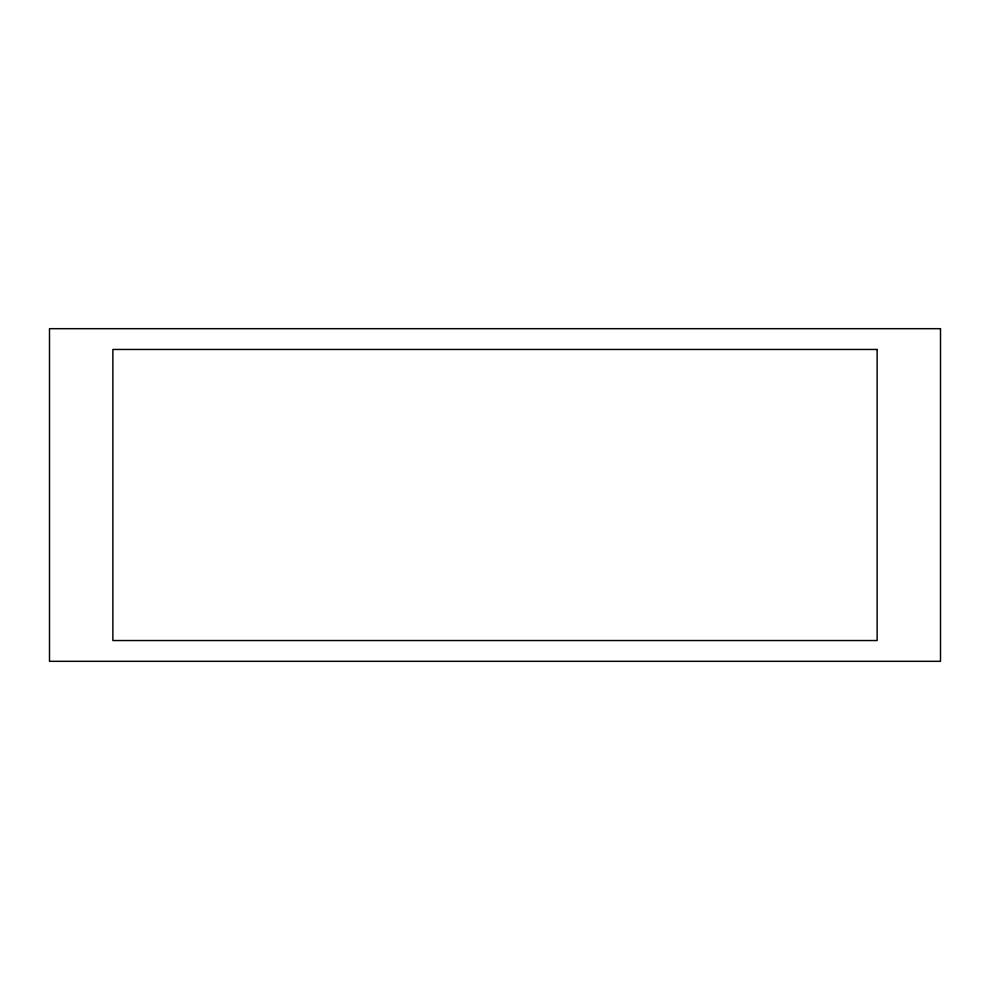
<?xml version="1.0" encoding="UTF-8"?>
<svg xmlns="http://www.w3.org/2000/svg" width="990" height="990" viewBox="0 0 990 990"><rect width="100%" height="100%" fill="white"/><g stroke="black" fill="none" stroke-linecap="round" stroke-linejoin="round"><path stroke-width="1.49" d="M940.5 328.68L49.5 328.68L49.5 661.32L940.5 661.32L940.5 328.68M877.128 349.458L112.872 349.458L112.872 640.542L877.128 640.542L877.128 349.458"/></g></svg>
